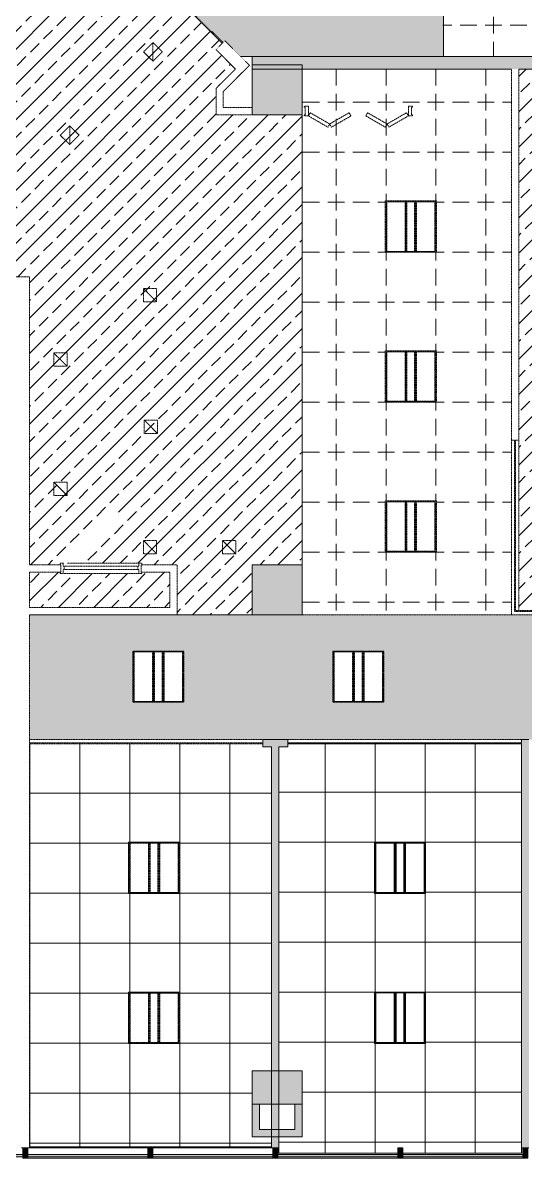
# Model space of a CAD drawing. Header units: inches. Extents: x 1180 to 3050, y -149 to 1363.
# Drawn here: x 1812 to 2053, y -149 to 396 of the extents above; entities that cross this region are included whole.
import ezdxf

# ---------------------------------------------------------------- set-up
doc = ezdxf.new("R2010")
doc.units = ezdxf.units.IN
doc.header["$MEASUREMENT"] = 0
doc.linetypes.add('Demolished', pattern=[0.1875, 0.125, -0.0625])
for name, color, linetype, lineweight in [('A-CLNG', 13, 'Continuous', 13), ('A-CLNG-PATT', 13, 'Continuous', 13), ('A-COLS', 52, 'Continuous', 13), ('A-DOOR', 31, 'Continuous', 13), ('A-DOOR-FRAM', 31, 'Demolished', 20), ('A-GLAZ-CURT', 52, 'Continuous', 13), ('A-GLAZ-CWMG', 51, 'Continuous', 13), ('A-WALL-PATT', 111, 'Continuous', 13), ('E-LITE-EQPM', 33, 'Demolished', 9), ('I-WALL', 2, 'Continuous', 13)]:
    doc.layers.add(name, color=color, linetype=linetype, lineweight=lineweight)
pattern_1 = [(45, (0, 0), (-8.48528, 8.48528), []), (45, (8.485, 0), (-8.48528, 8.48528), [6, -3])]

# ---------------------------------------------------------------- blocks, each defined once
blk = doc.blocks.new('Column Set - Column Set-6509051-FIRST FLOOR RCP DEMO')
at = {"layer": 'A-COLS', "lineweight": 9}
h = blk.add_hatch(color=7, dxfattribs=at)
h.paths.add_polyline_path([(3026.19, -123.25), (3038.48, -123.25), (3038.48, -107.25), (3019.98, -107.25), (3019.98, -123.25)], flags=0)
h.paths.add_polyline_path([(2655.17, -123.25), (2666.36, -123.25), (2666.36, -107.25), (2655.17, -107.25), (2655.17, -115.8)], flags=0)
h.paths.add_polyline_path([(2642.36, -123.25), (2651.67, -123.25), (2651.67, -107.25), (2642.36, -107.25)], flags=0)
h.paths.add_polyline_path([(2415.17, -123.25), (2426.36, -123.25), (2426.36, -107.25), (2415.17, -107.25), (2415.17, -114.71)], flags=0)
h.paths.add_polyline_path([(2402.36, -123.25), (2411.67, -123.25), (2411.67, -107.25), (2402.36, -107.25)], flags=0)
h.paths.add_polyline_path([(2175.17, -123.25), (2186.36, -123.25), (2186.36, -107.25), (2175.17, -107.25), (2175.17, -114.71)], flags=0)
h.paths.add_polyline_path([(2171.67, -123.25), (2171.67, -107.25), (2162.36, -107.25), (2162.36, -123.25)], flags=0)
h.paths.add_polyline_path([(1931.67, -123.25), (1931.67, -107.25), (1922.3, -107.25), (1922.3, -123.25)], flags=0)
h.paths.add_polyline_path([(1935.17, -123.25), (1946.3, -123.25), (1946.3, -107.25), (1935.17, -107.25), (1935.17, -114.67)], flags=0)
h.paths.add_polyline_path([(1562.3, -123.25), (1586.3, -123.25), (1586.3, -107.25), (1562.3, -107.25)], flags=0)
h.paths.add_polyline_path([(1571.47, 54.24), (1582.78, 65.55), (1565.81, 82.52), (1554.5, 71.21), (1567.48, 58.22)], flags=0)
h.paths.add_polyline_path([(2891.67, 111.75), (2906.36, 111.75), (2906.36, 135.75), (2882.36, 135.75), (2882.36, 111.75), (2886.54, 111.75)], flags=0)
h.paths.add_polyline_path([(3038.48, 111.75), (3038.48, 135.75), (3019.98, 135.75), (3019.98, 111.75), (3031.5, 111.75)], flags=0)
h.paths.add_polyline_path([(2661.13, 111.75), (2666.36, 111.75), (2666.36, 135.75), (2642.36, 135.75), (2642.36, 111.75), (2657.54, 111.75)], flags=0)
h.paths.add_polyline_path([(2402.36, 111.75), (2426.36, 111.75), (2426.36, 135.75), (2402.36, 135.75), (2402.36, 124)], flags=0)
h.paths.add_polyline_path([(1681.4, 111.75), (1705.4, 111.75), (1705.4, 135.75), (1681.4, 135.75)], flags=0)
h.paths.add_polyline_path([(1946.3, 111.75), (1946.3, 111.75), (1946.3, 135.75), (1922.3, 135.75), (1922.3, 111.75), (1946.29, 111.75)], flags=0)
h.paths.add_polyline_path([(2186.36, 111.75), (2186.36, 135.75), (2162.36, 135.75), (2162.36, 111.75), (2178.29, 111.75)], flags=0)
h.paths.add_polyline_path([(1401.76, 223.95), (1413.08, 235.26), (1396.11, 252.23), (1384.79, 240.92), (1399.76, 225.94)], flags=0)
h.paths.add_polyline_path([(1206.4, 231.75), (1222.4, 231.75), (1222.4, 255.75), (1206.4, 255.75), (1206.4, 237.75)], flags=0)
h.paths.add_polyline_path([(3038.48, 351.75), (3038.48, 375.75), (3019.98, 375.75), (3019.98, 351.75), (3035.24, 351.75)], flags=0)
h.paths.add_polyline_path([(2882.36, 351.75), (2906.36, 351.75), (2906.36, 375.75), (2882.36, 375.75)], flags=0)
h.paths.add_polyline_path([(2659.33, 351.75), (2666.36, 351.75), (2666.36, 375.75), (2642.36, 375.75), (2642.36, 351.75), (2656.26, 351.75)], flags=0)
h.paths.add_polyline_path([(2426.36, 351.75), (2426.36, 375.75), (2402.36, 375.75), (2402.36, 351.75), (2418.54, 351.75)], flags=0)
h.paths.add_polyline_path([(2186.36, 351.75), (2186.36, 375.75), (2162.36, 375.75), (2162.36, 351.75), (2178.1, 351.75)], flags=0)
h.paths.add_polyline_path([(1922.3, 351.75), (1946.3, 351.75), (1946.3, 373.75), (1922.3, 373.75)], flags=0)
h.paths.add_polyline_path([(1441.4, 351.75), (1465.4, 351.75), (1465.4, 375.75), (1441.4, 375.75), (1441.4, 365.85)], flags=0)
h.paths.add_polyline_path([(2014.17, 433.88), (2016.66, 439.88), (2008.17, 439.88)], flags=0)
h.paths.add_polyline_path([(2016.66, 439.88), (2020.17, 439.88), (2031.14, 450.85), (2024.07, 457.92), (2011.34, 445.19), (2015.59, 440.95)], flags=0)
h.paths.add_polyline_path([(2067.91, 487.62), (2084.88, 504.59), (2077.81, 511.66), (2060.84, 494.69), (2063.67, 491.86)], flags=0)
h.paths.add_polyline_path([(2178.1, 511.88), (2186.36, 511.88), (2186.36, 535.75), (2162.36, 535.75), (2162.36, 512.6), (2163.48, 511.88)], flags=0)
h.paths.add_polyline_path([(1930.03, 518.02), (1947, 534.99), (1939.93, 542.07), (1922.95, 525.09), (1925.87, 522.18)], flags=0)
h.paths.add_polyline_path([(2118.15, 553.34), (2129.47, 564.66), (2120.98, 573.14), (2109.67, 561.83), (2113.69, 557.8)], flags=0)
h.paths.add_polyline_path([(1983.77, 571.76), (2000.74, 588.73), (1993.67, 595.81), (1976.69, 578.83)], flags=0)
h.paths.add_polyline_path([(1856.49, 591.56), (1873.46, 608.53), (1866.39, 615.6), (1849.42, 598.63), (1856.08, 591.97)], flags=0)
h.paths.add_polyline_path([(1681.4, 591.75), (1682.85, 595.25), (1686.35, 591.75), (1705.35, 591.75), (1705.35, 615.75), (1681.4, 615.75), (1681.4, 595.25)], flags=0)
h.paths.add_polyline_path([(3027.24, 591.75), (3038.48, 591.75), (3038.48, 615.75), (3019.98, 615.75), (3019.98, 591.75)], flags=0)
h.paths.add_polyline_path([(2886.54, 591.75), (2906.36, 591.75), (2906.36, 615.75), (2882.36, 615.75), (2882.36, 591.75), (2884.48, 591.75)], flags=0)
h.paths.add_polyline_path([(2666.36, 591.75), (2666.36, 615.75), (2642.36, 615.75), (2642.36, 591.75)], flags=0)
h.paths.add_polyline_path([(2426.36, 591.75), (2426.36, 615.75), (2402.36, 615.75), (2402.36, 591.75)], flags=0)
h.paths.add_polyline_path([(1446.57, 591.75), (1465.4, 591.75), (1465.4, 615.75), (1441.4, 615.75), (1441.4, 591.75), (1443.46, 591.75)], flags=0)
h.paths.add_polyline_path([(1206.4, 591.75), (1222.4, 591.75), (1222.4, 615.75), (1206.4, 615.75), (1206.4, 605)], flags=0)
h.paths.add_polyline_path([(1910.23, 645.3), (1927.2, 662.27), (1920.13, 669.34), (1903.16, 652.37)], flags=0)
h.paths.add_polyline_path([(1783.65, 664.39), (1800.63, 681.37), (1793.55, 688.44), (1776.58, 671.47), (1777.33, 670.72)], flags=0)
h.paths.add_polyline_path([(2056.6, 665.81), (2065.08, 674.29), (2048.11, 691.26), (2039.63, 682.78), (2043.87, 678.54)], flags=0)
h.paths.add_polyline_path([(1837.39, 718.13), (1854.37, 735.11), (1847.29, 742.18), (1830.32, 725.21), (1834.57, 720.96)], flags=0)
h.paths.add_polyline_path([(1990.13, 732.28), (1998.62, 740.76), (1981.64, 757.73), (1973.16, 749.25), (1989.31, 733.09)], flags=0)
h.paths.add_polyline_path([(2184.36, 743.75), (2184.36, 761.75), (2183.36, 761.75), (2183.36, 743.75)], flags=0)
h.paths.add_polyline_path([(2164.63, 743.75), (2180.44, 743.75), (2183.07, 761.75), (2160.36, 761.75), (2160.36, 744.08), (2163.86, 743.75)], flags=0)
h.paths.add_polyline_path([(1702.91, 831.75), (1705.4, 831.75), (1705.4, 855.75), (1681.4, 855.75), (1681.4, 831.75), (1700.68, 831.75)], flags=0)
h.paths.add_polyline_path([(1210.5, 831.75), (1222.4, 831.75), (1222.4, 855.75), (1206.4, 855.75), (1206.4, 831.75), (1208.63, 831.75)], flags=0)
h.paths.add_polyline_path([(1463.96, 831.75), (1465.4, 831.75), (1465.4, 855.75), (1441.4, 855.75), (1441.4, 831.75)], flags=0)
h.paths.add_polyline_path([(3019.98, 853.75), (3038.48, 853.75), (3038.48, 871.75), (3043.98, 874.5), (3043.98, 877.75), (3019.98, 877.75), (3019.98, 862.5)], flags=0)
h.paths.add_polyline_path([(2882.36, 853.75), (2906.36, 853.75), (2906.36, 877.75), (2882.36, 877.75)], flags=0)
h.paths.add_polyline_path([(2650.11, 853.75), (2666.36, 853.75), (2666.36, 877.75), (2642.36, 877.75), (2642.36, 853.75)], flags=0)
h.paths.add_polyline_path([(2402.36, 853.75), (2426.36, 853.75), (2426.36, 877.75), (2402.36, 877.75)], flags=0)
h.paths.add_polyline_path([(2180.61, 859.75), (2184.36, 859.75), (2184.36, 877.75), (2160.36, 877.75), (2160.36, 859.75), (2171.7, 859.75)], flags=0)
h.paths.add_polyline_path([(1928.9, 871.75), (1946.9, 871.75), (1946.9, 895.75), (1928.9, 895.75)], flags=0)
h.paths.add_polyline_path([(1946.9, 1071.75), (1946.9, 1095.75), (1922.9, 1095.75), (1922.9, 1071.75), (1928.9, 1071.75)], flags=0)
h.paths.add_polyline_path([(1681.4, 1071.75), (1705.4, 1071.75), (1705.4, 1095.75), (1681.4, 1095.75), (1681.4, 1073.89)], flags=0)
h.paths.add_polyline_path([(1465.4, 1071.75), (1465.4, 1095.75), (1441.4, 1095.75), (1441.4, 1071.75), (1454.72, 1071.75)], flags=0)
h.paths.add_polyline_path([(1212.03, 1071.75), (1222.4, 1071.75), (1222.4, 1095.75), (1206.4, 1095.75), (1206.4, 1071.75)], flags=0)
h.paths.add_polyline_path([(1922.9, 1191.75), (1946.9, 1191.75), (1946.9, 1215.75), (1938.9, 1215.75), (1922.9, 1215.44), (1922.9, 1212.46)], flags=0)
h.paths.add_polyline_path([(1924.46, 1338.25), (1946.9, 1338.25), (1946.9, 1356.25), (1940.4, 1356.25), (1938.9, 1354.75), (1922.9, 1354.75), (1922.9, 1338.25), (1924.43, 1338.25)], flags=0)
h.paths.add_polyline_path([(1823.9, 1338.25), (1823.9, 1354.75), (1799.9, 1354.75), (1799.9, 1338.25)], flags=0)
h.paths.add_polyline_path([(1681.4, 1338.25), (1705.4, 1338.25), (1705.4, 1354.75), (1681.4, 1354.75), (1681.4, 1340.75)], flags=0)
h.paths.add_polyline_path([(1581.6, 1338.25), (1586.9, 1338.25), (1586.9, 1354.75), (1562.9, 1354.75), (1562.9, 1338.25)], flags=0)
h.paths.add_polyline_path([(1204.86, 1338.25), (1222.4, 1338.25), (1222.4, 1354.75), (1185.4, 1354.75), (1185.4, 1338.25), (1204.4, 1338.25)], flags=0)
h.paths.add_polyline_path([(1319.9, 1338.25), (1343.9, 1338.25), (1343.9, 1354.75), (1319.9, 1354.75), (1319.9, 1340.75)], flags=0)
h.paths.add_polyline_path([(1444.9, 1338.25), (1465.4, 1338.25), (1465.4, 1354.75), (1441.4, 1354.75), (1441.4, 1338.25)], flags=0)
at = {"layer": 'A-COLS', "color": 8, "lineweight": 20}
for p, q in [((1922.3, 375.75), (1946.3, 375.75)), ((1922.3, 351.75), (1922.3, 375.75)), ((1946.3, 375.75), (1946.3, 351.75)), ((1946.3, 351.75), (1922.3, 351.75)), ((1922.3, 135.75), (1946.3, 135.75)), ((1922.3, 111.75), (1922.3, 135.75)), ((1946.3, 135.75), (1946.3, 111.75)), ((1946.3, 111.75), (1922.3, 111.75)), ((1922.3, -107.25), (1946.3, -107.25)), ((1922.3, -123.25), (1922.3, -107.25)), ((1946.3, -107.25), (1946.3, -123.25)), ((1946.3, -123.25), (1922.3, -123.25))]:
    blk.add_line(p, q, dxfattribs=at)
blk = doc.blocks.new('System Panel - Glazed-6522019-FIRST FLOOR RCP DEMO')
at = {"layer": 'A-GLAZ-CURT', "lineweight": 9}
blk.add_hatch(color=7, dxfattribs=at).paths.add_polyline_path([(4.96, 1.75), (-28.75, 1.75), (-28.75, 0.75), (28.75, 0.75), (28.75, 1.75)], flags=0)
at = {"layer": 'A-GLAZ-CURT', "color": 8, "lineweight": 20}
for p, q in [((-28.75, 0.75), (-28.75, 1.75)), ((-28.75, 1.75), (28.75, 1.75)), ((28.75, 0.75), (-28.75, 0.75)), ((28.75, 1.75), (28.75, 0.75))]:
    blk.add_line(p, q, dxfattribs=at)
blk = doc.blocks.new('Rectangular Mullion - 2_5_ x 5_ rectangular-V2-FIRST FLOOR RCP DEMO')
at = {"layer": 'A-GLAZ-CWMG', "lineweight": 9}
for p, q in [((1872.17, -144.25), (1815.42, -144.25)), ((1872.17, -149.25), (1814.67, -149.25))]:
    blk.add_line(p, q, dxfattribs=at)
blk = doc.blocks.new('Rectangular Mullion - 2_5_ x 5_ rectangular-V3-FIRST FLOOR RCP DEMO')
at = {"layer": 'A-GLAZ-CWMG', "lineweight": 9}
for p, q in [((1931.67, -144.25), (1874.67, -144.25)), ((1932.17, -149.25), (1874.67, -149.25))]:
    blk.add_line(p, q, dxfattribs=at)
blk = doc.blocks.new('Rectangular Mullion - 2_5_ x 5_ rectangular-6521947-FIRST FLOOR RCP DEMO')
at = {"layer": 'A-GLAZ-CWMG', "lineweight": 9}
blk.add_line((1632.17, -149.25), (1574.67, -149.25), dxfattribs=at)
blk = doc.blocks.new('Rectangular Mullion - 2_5_ x 5_ rectangular-6520307-FIRST FLOOR RCP DEMO')
at = {"layer": 'A-GLAZ-CWMG', "lineweight": 9}
blk.add_hatch(color=7, dxfattribs=at).paths.add_polyline_path([(-1.25, -2.5), (-1.25, 2.5), (1.25, 2.5), (1.25, -2.5)], flags=0)
at = {"layer": 'A-GLAZ-CWMG', "color": 8, "lineweight": 20}
for p, q in [((1.25, 2.5), (-1.25, 2.5)), ((-1.25, 2.5), (-1.25, -2.5)), ((1.25, -2.5), (1.25, 2.5)), ((-1.25, -2.5), (1.25, -2.5))]:
    blk.add_line(p, q, dxfattribs=at)
blk = doc.blocks.new('Door - Single - Solid Door-V17-FIRST FLOOR RCP DEMO')
at = {"layer": 'A-DOOR', "color": 250, "linetype": 'Demolished', "lineweight": 20}
for p, q in [((-15.63, 1.84), (-15.63, 2.59)), ((-15.63, 2.59), (-14.13, 2.59)), ((-14.13, 2.59), (-14.13, 1.09)), ((-14.13, 1.09), (-13.63, 1.09)), ((-13.63, 1.09), (-13.63, -0.41)), ((21.62, -0.41), (21.62, 1.09)), ((21.62, 1.09), (22.12, 1.09)), ((22.12, 1.09), (22.12, 2.59)), ((22.12, 2.59), (23.62, 2.59)), ((23.62, 2.59), (23.62, 1.84)), ((-15.63, -2.41), (-15.63, -1.66)), ((-14.13, -2.41), (-15.63, -2.41)), ((-13.63, -0.41), (-14.13, -0.41)), ((-14.13, -0.41), (-14.13, -2.41)), ((22.12, -0.41), (21.62, -0.41)), ((22.12, -2.41), (22.12, -0.41)), ((23.62, -2.41), (22.12, -2.41)), ((23.62, -1.66), (23.62, -2.41))]:
    blk.add_line(p, q, dxfattribs=at)
at = {"layer": 'A-DOOR', "color": 7, "linetype": 'Demolished', "lineweight": 9}
for p, q in [((-14.13, 2.59), (-14.01, 2.59)), ((-13.63, 1.09), (21.62, 1.09)), ((-12.06, 2.59), (22.12, 2.59)), ((-14.13, -2.41), (22.12, -2.41)), ((-13.63, -0.41), (21.62, -0.41))]:
    blk.add_line(p, q, dxfattribs=at)
blk = doc.blocks.new('Bifold_4 panel w Frame - Int-PB-F-WDMF-72_ x 84_ 2-6640013-FIRST FLOOR RCP DEMO')
at = {"layer": 'A-DOOR', "color": 7, "linetype": 'Demolished', "lineweight": 9}
for p, q in [((-24, 2.37), (-14.66, 7.77)), ((-23.13, 0.86), (-13.78, 6.25)), ((-13.78, 6.25), (-14.66, 7.77)), ((-13.78, 6.25), (-12.91, 7.77)), ((-4.44, 0.86), (-13.78, 6.25)), ((-3.56, 2.37), (-12.91, 7.77)), ((3.56, 2.37), (12.91, 7.77)), ((4.44, 0.86), (13.78, 6.25)), ((13.78, 6.25), (12.91, 7.77)), ((13.78, 6.25), (14.66, 7.77)), ((23.12, 0.86), (13.78, 6.25)), ((24, 2.37), (14.66, 7.77)), ((-24, 2.37), (-23.13, 0.86)), ((-3.56, 2.37), (-4.44, 0.86)), ((3.56, 2.37), (4.44, 0.86)), ((24, 2.37), (23.12, 0.86))]:
    blk.add_line(p, q, dxfattribs=at)
at = {"layer": 'A-DOOR-FRAM', "color": 250}
for p, q in [((-26, 2.37), (-24, 2.37)), ((-26, 2.37), (-26, 1.88)), ((-26, 1.88), (-25.5, 1.88)), ((-25.5, -1.88), (-25.5, 1.88)), ((-24, -2.38), (-24, 2.37)), ((24, -2.38), (24, 2.37)), ((24, 2.37), (26, 2.37)), ((25.5, 1.88), (26, 1.88)), ((25.5, -1.88), (25.5, 1.88)), ((26, 2.37), (26, 1.88)), ((-26, -1.88), (-25.5, -1.88)), ((-26, -2.38), (-26, -1.88)), ((-26, -2.38), (-24, -2.38)), ((24, -2.38), (26, -2.38)), ((25.5, -1.88), (26, -1.88)), ((26, -2.38), (26, -1.88))]:
    blk.add_line(p, q, dxfattribs=at)
blk = doc.blocks.new('L-Recessed-Axis-Plano - 2 X 2-4550865-FIRST FLOOR RCP DEMO')
at = {"layer": 'E-LITE-EQPM', "color": 7}
for p, q in [((11.91, 11.87), (-11.91, 11.87)), ((-11.91, 11.87), (-11.91, -11.88)), ((-11.88, -11.56), (-11.88, 11.56)), ((-11.88, 11.56), (11.87, 11.56)), ((11.87, 11.56), (11.87, -11.56)), ((11.91, -11.88), (11.91, 11.87)), ((-11.88, 2.74), (11.87, 2.74)), ((11.87, 2.51), (-11.88, 2.51)), ((-11.88, 2.3), (11.87, 2.3)), ((-11.88, 2.2), (11.87, 2.2)), ((-11.88, 1.83), (11.87, 1.83)), ((-11.88, -1.83), (11.87, -1.83)), ((-11.88, -2.2), (11.87, -2.2)), ((-11.88, -2.3), (11.87, -2.3)), ((-11.88, -2.51), (11.87, -2.51)), ((-11.88, -2.74), (11.87, -2.74)), ((-11.91, -11.88), (11.91, -11.88)), ((11.87, -11.56), (-11.88, -11.56))]:
    blk.add_line(p, q, dxfattribs=at)
blk = doc.blocks.new('L-Recessed-Axis-Plano - 2 X 2-V24-FIRST FLOOR RCP DEMO')
at = {"layer": 'E-LITE-EQPM', "linetype": 'Continuous'}
for p, q in [((11.91, 11.87), (-11.91, 11.87)), ((-11.91, 11.87), (-11.91, -11.88)), ((-11.88, -11.56), (-11.88, 11.56)), ((-11.88, 11.56), (11.87, 11.56)), ((11.87, 11.56), (11.87, -11.56)), ((11.91, -11.88), (11.91, 11.87)), ((-11.88, 2.74), (11.87, 2.74)), ((11.87, 2.51), (-11.88, 2.51)), ((-11.88, 2.3), (11.87, 2.3)), ((-11.88, 2.2), (11.87, 2.2)), ((-11.88, 1.83), (11.87, 1.83)), ((-11.88, -1.83), (11.87, -1.83)), ((-11.88, -2.2), (11.87, -2.2)), ((-11.88, -2.3), (11.87, -2.3)), ((-11.88, -2.51), (11.87, -2.51)), ((-11.88, -2.74), (11.87, -2.74)), ((-11.91, -11.88), (11.91, -11.88)), ((11.87, -11.56), (-11.88, -11.56))]:
    blk.add_line(p, q, dxfattribs=at)
blk = doc.blocks.new('L-Recessed Square Downlight - 6_-4552745-FIRST FLOOR RCP DEMO')
at = {"layer": 'E-LITE-EQPM', "color": 7}
for p, q in [((-3.1875, -3.1875), (-3.1875, 3.1875)), ((-3.1875, 3.1875), (3.1875, 3.1875)), ((-3.1875, 3.1875), (3.1875, -3.1875)), ((3.1875, 3.1875), (3.1875, -3.1875)), ((3.1875, -3.1875), (-3.1875, -3.1875))]:
    blk.add_line(p, q, dxfattribs=at)

msp = doc.modelspace()

# ---------------------------------------------------------------- hatches: boundary and pattern name
at = {"layer": 'A-CLNG-PATT'}
h = msp.add_hatch(dxfattribs=at)
h.set_pattern_fill('FP_8', color=256, style=0, pattern_type=2)
h.set_pattern_definition([(0, (0, 0), (15.36, 3.84), [1.267, -10.253, 1.267, -10.253, -61.44]), (0, (0, 0), (15.36, 3.84), [-23.04, 1.267, -21.773, 1.267, -10.253, -26.88]), (0, (0, 0), (15.36, 3.84), [-57.6, 1.267, -6.413, 1.267, -17.933]), (120, (5.76, 1.92), (-11.0055376, 11.38215), [1.267, -10.253, 1.267, -10.253, -61.44]), (120, (5.76, 1.92), (-11.0055376, 11.38215), [-23.04, 1.267, -21.773, 1.267, -10.253, -26.88]), (120, (5.76, 1.92), (-11.0055376, 11.38215), [-57.6, 1.267, -6.413, 1.267, -17.933]), (240, (7.68, 9.6), (-4.3544624, -15.22215), [1.267, -10.253, 1.267, -10.253, -61.44]), (240, (7.68, 9.6), (-4.3544624, -15.22215), [-23.04, 1.267, -21.773, 1.267, -10.253, -26.88]), (240, (7.68, 9.6), (-4.3544624, -15.22215), [-57.6, 1.267, -6.413, 1.267, -17.933])])
h.paths.add_polyline_path([(1922.3, 379.75), (2014.17, 379.75), (2014.17, 433.88), (1963.26, 484.79), (1886.61, 408.14), (1908.32, 386.44), (1909.21, 387.32), (1916.78, 379.75), (1921.01, 379.75)], flags=0)
h.paths.add_polyline_path([(1925.82, 408), (1924.76, 408.14), (1923.82, 408.53), (1922.99, 409.17), (1922.36, 410), (1921.96, 410.96), (1921.82, 412), (1921.96, 413.03), (1922.44, 414.1), (1922.99, 414.82), (1923.82, 415.46), (1924.79, 415.86), (1925.82, 416), (1926.86, 415.86), (1927.82, 415.46), (1928.65, 414.82), (1929.29, 414), (1929.69, 413.03), (1929.82, 412), (1929.69, 410.96), (1929.29, 410), (1928.65, 409.17), (1927.82, 408.53), (1926.86, 408.13)], flags=0)
h.paths.add_polyline_path([(1992.29, 409.41), (1991.25, 409.55), (1990.29, 409.95), (1989.46, 410.58), (1988.83, 411.41), (1988.43, 412.37), (1988.29, 413.41), (1988.43, 414.44), (1988.83, 415.41), (1989.46, 416.24), (1990.29, 416.87), (1991.25, 417.27), (1992.29, 417.41), (1993.32, 417.27), (1994.29, 416.87), (1995.12, 416.24), (1995.75, 415.41), (1996.15, 414.44), (1996.29, 413.41), (1996.15, 412.37), (1995.75, 411.41), (1995.12, 410.58), (1994.29, 409.95), (1993.32, 409.55)], flags=0)
h.paths.add_polyline_path([(1959.76, 441.94), (1958.73, 442.07), (1957.76, 442.47), (1956.93, 443.11), (1956.3, 443.94), (1955.9, 444.9), (1955.76, 445.94), (1955.9, 446.97), (1956.3, 447.94), (1956.93, 448.77), (1957.76, 449.4), (1958.73, 449.8), (1959.76, 449.94), (1960.8, 449.8), (1961.76, 449.4), (1962.64, 448.7), (1963.26, 447.86), (1963.63, 446.97), (1963.76, 445.94), (1963.63, 444.9), (1963.23, 443.94), (1962.59, 443.11), (1961.76, 442.47), (1960.8, 442.07)], flags=0)
h.paths.add_polyline_path([(1739.6, 555.29), (1816.18, 631.87), (1765.27, 682.78), (1710.27, 682.78), (1710.27, 586.39), (1720.59, 576.07), (1719.71, 575.19), (1739.54, 555.36)], flags=0)
h.paths.add_polyline_path([(1743.39, 590.43), (1742.35, 590.57), (1741.39, 590.96), (1740.56, 591.6), (1739.92, 592.43), (1739.52, 593.39), (1739.39, 594.43), (1739.52, 595.46), (1739.92, 596.43), (1740.56, 597.26), (1741.39, 597.89), (1742.35, 598.29), (1743.39, 598.43), (1744.42, 598.29), (1745.39, 597.89), (1746.22, 597.26), (1746.85, 596.43), (1747.25, 595.46), (1747.39, 594.43), (1747.25, 593.39), (1746.85, 592.43), (1746.22, 591.6), (1745.39, 590.96), (1744.42, 590.57)], flags=0)
h.paths.add_polyline_path([(1777.33, 624.37), (1776.29, 624.51), (1775.33, 624.91), (1774.5, 625.54), (1773.86, 626.37), (1773.47, 627.33), (1773.33, 628.37), (1773.47, 629.41), (1773.86, 630.37), (1774.5, 631.2), (1775.41, 631.87), (1776.29, 632.23), (1777.33, 632.37), (1778.36, 632.23), (1779.33, 631.83), (1780.16, 631.2), (1780.79, 630.37), (1781.19, 629.41), (1781.33, 628.37), (1781.19, 627.33), (1780.79, 626.37), (1780.11, 625.5), (1779.33, 624.91), (1778.36, 624.51)], flags=0)
h.paths.add_polyline_path([(1745.51, 656.19), (1744.47, 656.33), (1743.39, 656.82), (1742.68, 657.36), (1742.04, 658.19), (1741.65, 659.15), (1741.51, 660.19), (1741.65, 661.23), (1742.04, 662.19), (1742.68, 663.02), (1743.51, 663.65), (1744.47, 664.05), (1745.51, 664.19), (1746.54, 664.05), (1747.51, 663.65), (1748.34, 663.02), (1748.97, 662.19), (1749.37, 661.23), (1749.51, 660.19), (1749.37, 659.15), (1748.97, 658.19), (1748.34, 657.36), (1747.51, 656.73), (1746.54, 656.33)], flags=0)
at = {"layer": 'A-CLNG-PATT', "linetype": 'Demolished'}
h = msp.add_hatch(dxfattribs=at)
h.set_pattern_fill('FP_13', color=10, style=0, pattern_type=2)
h.set_pattern_definition(pattern_1)
h.paths.add_polyline_path([(1922.3, 111.75), (1922.3, 135.75), (1946.3, 135.75), (1946.3, 351.75), (1904.96, 351.75), (1904.96, 364.41), (1914.3, 373.75), (1904.96, 383.08), (1907.97, 386.08), (1825.33, 468.72), (1688.68, 332.07), (1746.71, 274.05), (1815.42, 274.05), (1815.42, 135.75), (1830.11, 135.75), (1830.11, 136.5), (1831.73, 136.5), (1857.19, 161.95), (1858.16, 160.98), (1833.68, 136.5), (1869.36, 136.5), (1869.36, 135.75), (1886.3, 135.75), (1886.3, 111.75), (1920.48, 111.75)], flags=0)
h.paths.add_polyline_path([(1882.8, 115.25), (1882.8, 132.25), (1869.36, 132.25), (1869.36, 131.5), (1830.11, 131.5), (1830.11, 132.25), (1815.42, 132.25), (1815.42, 115.25), (1868.98, 115.25)], flags=0)
h = msp.add_hatch(dxfattribs=at)
h.set_pattern_fill('FP_4', color=10, style=0, pattern_type=2)
h.set_pattern_definition([(180, (2086.172, 418.812), (-24, 24), [4, -4, 8, -4, -4]), (180, (2086.172, 418.812), (-24, 24), [-20, 4, 0]), (90, (2086.172, 418.812), (24, 24), [4, -4, 8, -4, -4]), (90, (2086.172, 418.812), (24, 24), [-20, 4, 0])])
h.paths.add_polyline_path([(2046.78, 379.75), (2318.36, 379.75), (2318.36, 433.88), (2238.98, 433.88), (2238.98, 433.13), (2237.36, 433.13), (2211.9, 407.67), (2210.93, 408.64), (2235.41, 433.13), (2199.73, 433.13), (2199.73, 433.88), (2014.17, 433.88), (2014.17, 379.75)], flags=0)
h.paths.add_polyline_path([(2050.17, 403.06), (2049.14, 403.2), (2048.17, 403.6), (2047.34, 404.23), (2046.71, 405.06), (2046.31, 406.03), (2046.17, 407.06), (2046.31, 408.1), (2046.71, 409.06), (2047.34, 409.89), (2048.17, 410.53), (2049.29, 410.95), (2050.17, 411.06), (2051.21, 410.93), (2052.17, 410.53), (2053, 409.89), (2053.64, 409.06), (2054.04, 408.1), (2054.17, 407.06), (2054.04, 406.03), (2053.64, 405.06), (2053, 404.23), (2052.17, 403.6), (2051.21, 403.2)], flags=0)
h.paths.add_polyline_path([(2122.17, 403.06), (2121.14, 403.2), (2120.17, 403.6), (2119.34, 404.23), (2118.71, 405.06), (2118.31, 406.03), (2118.17, 407.06), (2118.31, 408.1), (2118.71, 409.06), (2119.34, 409.89), (2120.17, 410.53), (2121.14, 410.93), (2122.17, 411.06), (2123.21, 410.93), (2124.17, 410.53), (2125, 409.89), (2125.64, 409.06), (2126.04, 408.1), (2126.17, 407.06), (2126.04, 406.03), (2125.64, 405.06), (2125, 404.23), (2124.17, 403.6), (2123.21, 403.2)], flags=0)
h.paths.add_polyline_path([(2194.17, 403.06), (2193.14, 403.2), (2192.17, 403.6), (2191.34, 404.23), (2190.71, 405.06), (2190.31, 406.03), (2190.17, 407.06), (2190.31, 408.1), (2190.71, 409.06), (2191.34, 409.89), (2192.17, 410.53), (2193.14, 410.93), (2194.2, 411.06), (2195.21, 410.93), (2196.17, 410.53), (2197, 409.89), (2197.64, 409.06), (2198.04, 408.1), (2198.17, 407.06), (2198.04, 406.03), (2197.64, 405.06), (2197, 404.23), (2196.17, 403.6), (2195.21, 403.2), (2194.2, 403.06)], flags=0)
h.paths.add_polyline_path([(2266.17, 403.06), (2265.14, 403.2), (2264.17, 403.6), (2263.34, 404.23), (2262.71, 405.06), (2262.31, 406.03), (2262.17, 407.06), (2262.31, 408.1), (2262.71, 409.06), (2263.34, 409.89), (2264.17, 410.53), (2265.14, 410.93), (2266.17, 411.06), (2267.21, 410.93), (2268.17, 410.53), (2269, 409.89), (2269.64, 409.06), (2270.04, 408.1), (2270.17, 407.06), (2270.04, 406.03), (2269.64, 405.06), (2269, 404.23), (2268.17, 403.6), (2267.21, 403.2)], flags=0)
h = msp.add_hatch(dxfattribs=at)
h.set_pattern_fill('FP_14', color=10, style=0, pattern_type=2)
h.set_pattern_definition([(0, (2442.138, 453.745), (24, -24), [4, -4, 8, -4, -4]), (0, (2442.138, 453.745), (24, -24), [-20, 4, 0]), (270, (2442.138, 453.745), (-24, -24), [4, -4, 8, -4, -4]), (270, (2442.138, 453.745), (-24, -24), [-20, 4, 0])])
h.paths.add_polyline_path([(2306.91, 51.75), (2891.67, 51.75), (2891.67, 111.75), (2882.36, 111.75), (2882.36, 131.75), (2766.11, 131.75), (2766.11, 111.75), (2642.36, 111.75), (2642.36, 124), (2510.36, 124), (2510.36, 363.75), (2510.55, 363.77), (2510.36, 364), (2642.36, 364), (2642.36, 372.25), (2426.36, 372.25), (2426.36, 351.75), (2405.86, 351.75), (2405.86, 336.25), (2401.73, 336.25), (2401.73, 335.5), (2362.48, 335.5), (2362.48, 336.25), (2342.36, 336.25), (2342.36, 306.45), (2343.11, 306.45), (2343.11, 267.2), (2342.36, 267.2), (2342.36, 185.75), (2338.86, 185.75), (2338.86, 149.5), (2342.36, 149.5), (2342.36, 111.75), (1815.42, 111.75), (1815.42, 51.75), (2295.17, 51.75)], flags=0)
h.paths.add_polyline_path([(1985.54, 69.68), (1960.98, 69.68), (1960.98, 94.31), (1985.54, 94.31), (1985.54, 84)], flags=0)
h.paths.add_polyline_path([(2081.49, 69.68), (2056.98, 69.68), (2056.98, 94.31), (2081.54, 94.31), (2081.54, 69.68)], flags=0)
h.paths.add_polyline_path([(2368.04, 69.68), (2343.48, 69.68), (2343.48, 94.31), (2368.04, 94.31), (2368.04, 70.52)], flags=0)
h.paths.add_polyline_path([(2153.73, 69.68), (2153.73, 94.31), (2178.29, 94.31), (2178.29, 69.68), (2178.1, 69.68)], flags=0)
h.paths.add_polyline_path([(2632.98, 69.68), (2632.98, 94.31), (2657.54, 94.31), (2657.54, 69.68)], flags=0)
h.paths.add_polyline_path([(2849.3, 69.68), (2824.74, 69.68), (2824.74, 94.31), (2849.3, 94.31), (2849.3, 70.18)], flags=0)
h.paths.add_polyline_path([(2273.54, 69.68), (2248.98, 69.68), (2248.98, 94.31), (2273.54, 94.31), (2273.54, 84)], flags=0)
h.paths.add_polyline_path([(2464.04, 69.68), (2439.48, 69.68), (2439.48, 94.31), (2464.04, 94.31), (2464.04, 73.28)], flags=0)
h.paths.add_polyline_path([(1888.28, 69.68), (1864.98, 69.68), (1864.98, 94.31), (1889.54, 94.31), (1889.54, 69.68)], flags=0)
h.paths.add_polyline_path([(2535.48, 69.68), (2535.48, 94.31), (2560.04, 94.31), (2560.04, 69.68)], flags=0)
h.paths.add_polyline_path([(2753.36, 70.18), (2728.8, 70.18), (2728.8, 94.81), (2753.36, 94.81), (2753.36, 84)], flags=0)
h.paths.add_polyline_path([(2402.36, 111.75), (2402.36, 135.75), (2426.36, 135.75), (2426.36, 111.75), (2418.54, 111.75)], flags=0)
h.paths.add_polyline_path([(2402.36, 165.47), (2393.98, 165.47), (2393.98, 190.1), (2418.54, 190.1), (2418.54, 165.47)], flags=0)
h.paths.add_polyline_path([(2418.54, 237.47), (2393.98, 237.47), (2393.98, 262.1), (2418.54, 262.1), (2418.54, 240.3)], flags=0)
h.paths.add_polyline_path([(2393.98, 309.34), (2393.98, 333.96), (2418.54, 333.96), (2418.54, 309.34), (2400.11, 309.34)], flags=0)
h = msp.add_hatch(dxfattribs=at)
h.set_pattern_fill('FP_31', color=10, style=0, pattern_type=2)
h.set_pattern_definition([(90, (2010.54, 237.746), (24, 24), [4, -4, 8, -4, -4]), (90, (2010.54, 237.746), (24, 24), [-20, 4, 0]), (0, (2010.54, 237.746), (24, -24), [4, -4, 8, -4, -4]), (0, (2010.54, 237.746), (24, -24), [-20, 4, 0])])
h.paths.add_polyline_path([(1946.3, 111.75), (2046.78, 111.75), (2046.78, 373.75), (1946.3, 373.75), (1946.3, 135.75)], flags=0)
h.paths.add_polyline_path([(1986.17, 141.77), (1986.17, 166.39), (2010.73, 166.39), (2010.73, 141.77)], flags=0)
h.paths.add_polyline_path([(2010.73, 213.77), (1986.17, 213.77), (1986.17, 238.39), (2010.73, 238.39)], flags=0)
h.paths.add_polyline_path([(1986.17, 285.77), (1986.17, 310.39), (2010.73, 310.39), (2010.73, 285.77), (1996.72, 285.77)], flags=0)
h = msp.add_hatch(dxfattribs=at)
h.set_pattern_fill('FP_16', color=10, style=0, pattern_type=2)
h.set_pattern_definition(pattern_1)
h.paths.add_polyline_path([(2085.28, 113.75), (2085.28, 115.25), (2162.36, 115.25), (2162.36, 135.75), (2205.41, 135.75), (2205.41, 351.75), (2162.36, 351.75), (2162.36, 373.75), (2050.28, 373.75), (2050.28, 113.75), (2079.64, 113.75)], flags=0)
h.paths.add_polyline_path([(2162.36, 177.59), (2090.36, 177.59), (2090.36, 321.59), (2162.36, 321.59), (2162.36, 188.2)], flags=0)
at = {"layer": 'A-CLNG-PATT'}
h = msp.add_hatch(dxfattribs=at)
h.set_pattern_fill('FP_21', color=256, style=0, pattern_type=2)
h.set_pattern_definition([(270, (1863.545, -46.005), (-24, -1e-15), []), (180, (1863.545, -46.005), (-3e-15, 24), [])])
h.paths.add_polyline_path([(1815.42, -143.75), (1931.67, -143.75), (1931.67, -139), (1922.3, -139), (1922.3, -107.25), (1931.67, -107.25), (1931.67, 48.25), (1927.42, 48.25), (1927.42, 49.75), (1815.42, 49.75), (1815.42, -124.4)], flags=0)
h.paths.add_polyline_path([(1931.67, -135.5), (1931.67, -123.25), (1925.8, -123.25), (1925.8, -135.5), (1926.77, -135.5)], flags=0)
h.paths.add_polyline_path([(1887.54, -94.15), (1862.98, -94.15), (1862.98, -69.53), (1887.54, -69.53), (1887.54, -72.3)], flags=0)
h.paths.add_polyline_path([(1864.52, -22.07), (1862.98, -22.07), (1862.98, 2.56), (1887.54, 2.56), (1887.54, -22.07)], flags=0)
h = msp.add_hatch(dxfattribs=at)
h.set_pattern_fill('FP_22', color=256, style=0, pattern_type=2)
h.set_pattern_definition([(270, (1981.422, -45.505), (-24, -1e-15), []), (180, (1981.422, -45.505), (3e-15, 24), [])])
h.paths.add_polyline_path([(2051.67, -146.75), (2051.67, 49.75), (1939.42, 49.75), (1939.42, 48.25), (1935.17, 48.25), (1935.17, -107.25), (1946.3, -107.25), (1946.3, -139), (1935.17, -139), (1935.17, -146.75), (1992.17, -146.75), (1992.17, -144.25), (1994.67, -144.25), (1994.67, -146.75), (2005.54, -146.75)], flags=0)
h.paths.add_polyline_path([(1942.8, -135.5), (1942.8, -123.25), (1935.17, -123.25), (1935.17, -135.5), (1941.84, -135.5)], flags=0)
h.paths.add_polyline_path([(1984.88, -94.07), (1980.98, -94.07), (1980.98, -69.44), (2005.54, -69.44), (2005.54, -94.07)], flags=0)
h.paths.add_polyline_path([(1980.98, -22.07), (1980.98, 2.56), (2005.54, 2.56), (2005.54, -22.07), (1984.88, -22.07)], flags=0)
at = {"layer": 'A-WALL-PATT', "lineweight": 9}
for points in [[(1946.3, 373.75), (2162.36, 373.75), (2162.36, 375.75), (2186.36, 375.75), (2186.36, 379.75), (1922.3, 379.75), (1922.3, 373.75)], [(1935.17, 48.25), (1939.42, 48.25), (1939.42, 51.75), (1927.42, 51.75), (1927.42, 48.25), (1931.67, 48.25)], [(1984.88, 49.75), (2051.67, 49.75), (2051.67, 50.25), (1975.42, 50.25), (1975.42, 49.75)], [(2051.67, -144.25), (2055.17, -144.25), (2055.17, 51.75), (2051.67, 51.75), (2051.67, -124.4)], [(1932.12, -144.25), (1935.17, -144.25), (1935.17, 48.25), (1931.67, 48.25), (1931.67, -144.25)], [(1925.8, -139), (1925.8, -123.25), (1922.3, -123.25), (1922.3, -139), (1925.09, -139)], [(1946.3, -135.5), (1946.3, -123.25), (1942.8, -123.25), (1942.8, -135.5), (1944.95, -135.5)]]:
    msp.add_hatch(color=7, dxfattribs=at).paths.add_polyline_path(points, flags=0)
h = msp.add_hatch(color=7, dxfattribs=at)
h.paths.add_polyline_path([(1939.76, -139), (1946.3, -139), (1946.3, -135.5), (1935.17, -135.5), (1935.17, -139)], flags=0)
h.paths.add_polyline_path([(1925.8, -139), (1931.67, -139), (1931.67, -135.5), (1925.8, -135.5), (1925.8, -137.15)], flags=0)

# ---------------------------------------------------------------- linework, layer by layer
at = {"layer": 'A-CLNG'}
for p, q in [((2014.17, 433.88), (2014.17, 379.75)), ((1922.3, 379.75), (1916.78, 379.75)), ((1887.54, 2.56), (1862.98, 2.56)), ((1862.98, 2.56), (1862.98, -22.07)), ((1887.54, -22.07), (1887.54, 2.56)), ((2005.54, 2.56), (1980.98, 2.56)), ((1980.98, 2.56), (1980.98, -22.07)), ((2005.54, -22.07), (2005.54, 2.56)), ((1862.98, -22.07), (1887.54, -22.07)), ((1980.98, -22.07), (2005.54, -22.07)), ((1887.54, -69.53), (1862.98, -69.53)), ((1862.98, -69.53), (1862.98, -94.15)), ((1887.54, -94.15), (1887.54, -69.53)), ((2005.54, -69.44), (1980.98, -69.44)), ((1980.98, -69.44), (1980.98, -94.07)), ((2005.54, -94.07), (2005.54, -69.44)), ((1862.98, -94.15), (1887.54, -94.15)), ((1980.98, -94.07), (2005.54, -94.07)), ((1931.67, -143.75), (1815.42, -143.75)), ((1935.17, -146.75), (1935.17, -144.25)), ((1992.17, -146.75), (1935.17, -146.75)), ((2051.67, -146.75), (1994.67, -146.75)), ((2051.67, -144.25), (2051.67, -146.75))]:
    msp.add_line(p, q, dxfattribs=at)
at = {"layer": 'A-CLNG', "color": 7, "linetype": 'Demolished', "lineweight": 9}
for p, q in [((1946.3, 351.75), (1946.3, 135.75)), ((1946.3, 135.75), (1946.3, 351.75)), ((2010.73, 310.39), (1986.17, 310.39)), ((1986.17, 310.39), (1986.17, 285.77)), ((2010.73, 285.77), (2010.73, 310.39)), ((1986.17, 285.77), (2010.73, 285.77)), ((2010.73, 238.39), (1986.17, 238.39)), ((1986.17, 238.39), (1986.17, 213.77)), ((2010.73, 213.77), (2010.73, 238.39)), ((1986.17, 213.77), (2010.73, 213.77)), ((2046.78, 195.5), (2046.78, 111.75)), ((2050.28, 113.75), (2050.28, 195.5)), ((2010.73, 166.39), (1986.17, 166.39)), ((1986.17, 166.39), (1986.17, 141.77)), ((2010.73, 141.77), (2010.73, 166.39)), ((1986.17, 141.77), (2010.73, 141.77)), ((1815.42, 111.75), (1922.3, 111.75)), ((1922.3, 111.75), (1886.3, 111.75)), ((1946.3, 111.75), (2085.41, 111.75)), ((2046.78, 111.75), (1946.3, 111.75)), ((1889.54, 94.31), (1864.98, 94.31)), ((1864.98, 94.31), (1864.98, 69.68)), ((1889.54, 69.68), (1889.54, 94.31)), ((1985.54, 94.31), (1960.98, 94.31)), ((1960.98, 94.31), (1960.98, 69.68)), ((1985.54, 69.68), (1985.54, 94.31)), ((1864.98, 69.68), (1889.54, 69.68)), ((1960.98, 69.68), (1985.54, 69.68)), ((1927.42, 51.75), (1815.42, 51.75)), ((2051.67, 51.75), (1939.42, 51.75))]:
    msp.add_line(p, q, dxfattribs=at)
at = {"layer": 'I-WALL', "color": 250, "linetype": 'Demolished', "lineweight": 20}
for p, q in [((1907.97, 386.08), (1876.78, 417.28)), ((1877.13, 417.63), (1908.32, 386.44)), ((1908.32, 386.44), (1909.21, 387.32)), ((1909.21, 387.32), (1921.01, 375.51)), ((1904.96, 383.08), (1907.97, 386.08)), ((1914.3, 373.75), (1904.96, 383.08)), ((1904.96, 364.41), (1914.3, 373.75)), ((1921.01, 375.51), (1908.46, 362.96)), ((2046.78, 195.5), (2046.78, 373.75)), ((2050.28, 373.75), (2050.28, 195.5)), ((1904.96, 351.75), (1904.96, 364.41)), ((1908.46, 362.96), (1908.46, 355.25)), ((1908.46, 355.25), (1922.3, 355.25)), ((1922.3, 355.25), (1922.3, 351.75)), ((1922.3, 351.75), (1904.96, 351.75)), ((1746.71, 274.05), (1815.42, 274.05)), ((1815.42, 274.05), (1815.42, 135.75)), ((2048.28, 195.5), (2046.78, 195.5)), ((2048.28, 159.5), (2048.28, 195.5)), ((2048.78, 195.5), (2048.78, 159.5)), ((2050.28, 195.5), (2048.78, 195.5)), ((2048.78, 159.5), (2048.28, 159.5)), ((1815.42, 135.75), (1830.48, 135.75)), ((1830.48, 132.25), (1815.42, 132.25)), ((1815.42, 132.25), (1815.42, 115.25)), ((1830.48, 135.75), (1830.48, 132.25)), ((1868.98, 135.75), (1886.3, 135.75)), ((1868.98, 132.25), (1868.98, 135.75)), ((1882.8, 132.25), (1868.98, 132.25)), ((1882.8, 115.25), (1882.8, 132.25)), ((1886.3, 135.75), (1886.3, 111.75)), ((2048.28, 113.25), (2048.28, 123.5)), ((2048.28, 123.5), (2048.78, 123.5)), ((2048.78, 123.5), (2048.78, 113.75)), ((1815.42, 115.25), (1882.8, 115.25)), ((1886.3, 111.75), (1815.42, 111.75)), ((1815.42, 111.75), (1815.42, 50.25)), ((2085.41, 113.25), (2048.28, 113.25)), ((2048.78, 113.75), (2085.41, 113.75)), ((1815.42, 50.25), (1891.42, 50.25)), ((1891.42, 49.75), (1815.42, 49.75)), ((1815.42, 49.75), (1815.42, -144.25)), ((1891.42, 50.25), (1891.42, 49.75)), ((1815.42, -144.25), (1811.42, -144.25))]:
    msp.add_line(p, q, dxfattribs=at)
at = {"layer": 'I-WALL', "color": 8, "lineweight": 20}
for p, q in [((1922.3, 379.75), (2342.36, 379.75)), ((1922.3, 373.75), (1922.3, 379.75)), ((2046.78, 373.75), (1922.3, 373.75)), ((2186.36, 373.75), (2050.28, 373.75)), ((1927.42, 51.75), (1939.42, 51.75)), ((1927.42, 48.25), (1927.42, 51.75)), ((1939.42, 51.75), (1939.42, 48.25)), ((1975.42, 49.75), (1975.42, 50.25)), ((1975.42, 50.25), (2051.67, 50.25)), ((2051.67, 49.75), (1975.42, 49.75)), ((2051.67, 50.25), (2051.67, 51.75)), ((2051.67, 51.75), (2055.17, 51.75)), ((2051.67, -144.25), (2051.67, 49.75)), ((1931.67, 48.25), (1927.42, 48.25)), ((1931.67, -144.25), (1931.67, 48.25)), ((1935.17, 48.25), (1935.17, -144.25)), ((1939.42, 48.25), (1935.17, 48.25)), ((1922.3, -139), (1922.3, -123.25)), ((1922.3, -123.25), (1925.8, -123.25)), ((1925.8, -123.25), (1925.8, -135.5)), ((1942.8, -135.5), (1942.8, -123.25)), ((1942.8, -123.25), (1946.3, -123.25)), ((1946.3, -123.25), (1946.3, -139)), ((1925.8, -135.5), (1942.8, -135.5)), ((1946.3, -139), (1922.3, -139)), ((1935.17, -144.25), (1931.67, -144.25)), ((2055.17, -144.25), (2051.67, -144.25))]:
    msp.add_line(p, q, dxfattribs=at)
at = {"layer": 'I-WALL', "color": 7, "linetype": 'Demolished', "lineweight": 9}
for p, q in [((2048.28, 159.5), (2048.28, 123.5)), ((2048.78, 123.5), (2048.78, 159.5)), ((1927.42, 50.25), (1891.42, 50.25)), ((1891.42, 49.75), (1927.42, 49.75))]:
    msp.add_line(p, q, dxfattribs=at)
at = {"layer": 'I-WALL', "lineweight": 9}
for p, q in [((1975.42, 50.25), (1939.42, 50.25)), ((1939.42, 49.75), (1975.42, 49.75))]:
    msp.add_line(p, q, dxfattribs=at)

# ---------------------------------------------------------------- block references
at = {"layer": 'A-COLS', "lineweight": 9}
msp.add_blockref('Column Set - Column Set-6509051-FIRST FLOOR RCP DEMO', (0, 0), dxfattribs=at)
at = {"layer": 'A-DOOR', "color": 7, "linetype": 'Demolished', "lineweight": 9, "rotation": 180}
msp.add_blockref('Bifold_4 panel w Frame - Int-PB-F-WDMF-72_ x 84_ 2-6640013-FIRST FLOOR RCP DEMO', (1973.3, 353.62), dxfattribs=at)
at = {"layer": 'A-DOOR', "color": 7, "linetype": 'Demolished', "lineweight": 9}
msp.add_blockref('Door - Single - Solid Door-V17-FIRST FLOOR RCP DEMO', (1845.74, 133.91), dxfattribs=at)
at = {"layer": 'A-GLAZ-CURT', "lineweight": 9, "rotation": 180}
for p in [(1783.42, -146.75), (1843.42, -146.75), (1903.42, -146.75), (1963.42, -146.75), (2023.42, -146.75)]:
    msp.add_blockref('System Panel - Glazed-6522019-FIRST FLOOR RCP DEMO', p, dxfattribs=at)
at = {"layer": 'A-GLAZ-CWMG', "lineweight": 9, "extrusion": (0, 0, -1)}
for p in [(-1813.42, -146.75), (-1873.42, -146.75), (-1933.42, -146.75), (-1993.42, -146.75), (-2053.42, -146.75)]:
    msp.add_blockref('Rectangular Mullion - 2_5_ x 5_ rectangular-6520307-FIRST FLOOR RCP DEMO', p, dxfattribs=at)
at = {"layer": 'A-GLAZ-CWMG', "lineweight": 9}
for name, p in [('Rectangular Mullion - 2_5_ x 5_ rectangular-V2-FIRST FLOOR RCP DEMO', (0, 0)), ('Rectangular Mullion - 2_5_ x 5_ rectangular-V3-FIRST FLOOR RCP DEMO', (0, 0)), ('Rectangular Mullion - 2_5_ x 5_ rectangular-6521947-FIRST FLOOR RCP DEMO', (360, 0)), ('Rectangular Mullion - 2_5_ x 5_ rectangular-6521947-FIRST FLOOR RCP DEMO', (420, 0))]:
    msp.add_blockref(name, p, dxfattribs=at)
at = {"layer": 'E-LITE-EQPM', "color": 7, "extrusion": (0, 0, -1)}
for name, p, rotation in [('L-Recessed Square Downlight - 6_-4552745-FIRST FLOOR RCP DEMO', (-1874.71, 382), 135.0000000000001), ('L-Recessed Square Downlight - 6_-4552745-FIRST FLOOR RCP DEMO', (-1834.71, 342), 135.0000000000001), ('L-Recessed-Axis-Plano - 2 X 2-4550865-FIRST FLOOR RCP DEMO', (-1998.45, 298.08), 270), ('L-Recessed Square Downlight - 6_-4552745-FIRST FLOOR RCP DEMO', (-1873.26, 265.22), 90.00000000000011), ('L-Recessed Square Downlight - 6_-4552745-FIRST FLOOR RCP DEMO', (-1830.26, 234.22), 90.00000000000011), ('L-Recessed-Axis-Plano - 2 X 2-4550865-FIRST FLOOR RCP DEMO', (-1998.45, 226.08), 270), ('L-Recessed Square Downlight - 6_-4552745-FIRST FLOOR RCP DEMO', (-1873.68, 202), 90.00000000000011), ('L-Recessed Square Downlight - 6_-4552745-FIRST FLOOR RCP DEMO', (-1830.26, 172.21), 90.00000000000011), ('L-Recessed-Axis-Plano - 2 X 2-4550865-FIRST FLOOR RCP DEMO', (-1998.45, 154.08), 270), ('L-Recessed Square Downlight - 6_-4552745-FIRST FLOOR RCP DEMO', (-1873.26, 144.21), 90.00000000000011), ('L-Recessed Square Downlight - 6_-4552745-FIRST FLOOR RCP DEMO', (-1911.26, 144.21), 90.00000000000011), ('L-Recessed-Axis-Plano - 2 X 2-4550865-FIRST FLOOR RCP DEMO', (-1877.26, 82), 270), ('L-Recessed-Axis-Plano - 2 X 2-4550865-FIRST FLOOR RCP DEMO', (-1973.26, 82), 270), ('L-Recessed-Axis-Plano - 2 X 2-4550865-FIRST FLOOR RCP DEMO', (-1875.26, -9.75), 270), ('L-Recessed-Axis-Plano - 2 X 2-4550865-FIRST FLOOR RCP DEMO', (-1875.26, -81.84), 270)]:
    msp.add_blockref(name, p, dxfattribs=dict(at, rotation=rotation))
at = {"layer": 'E-LITE-EQPM', "linetype": 'Continuous', "extrusion": (0, 0, -1), "rotation": 270}
for p in [(-1993.26, -9.75), (-1993.26, -81.75)]:
    msp.add_blockref('L-Recessed-Axis-Plano - 2 X 2-V24-FIRST FLOOR RCP DEMO', p, dxfattribs=at)

doc.saveas('drawing.dxf')
